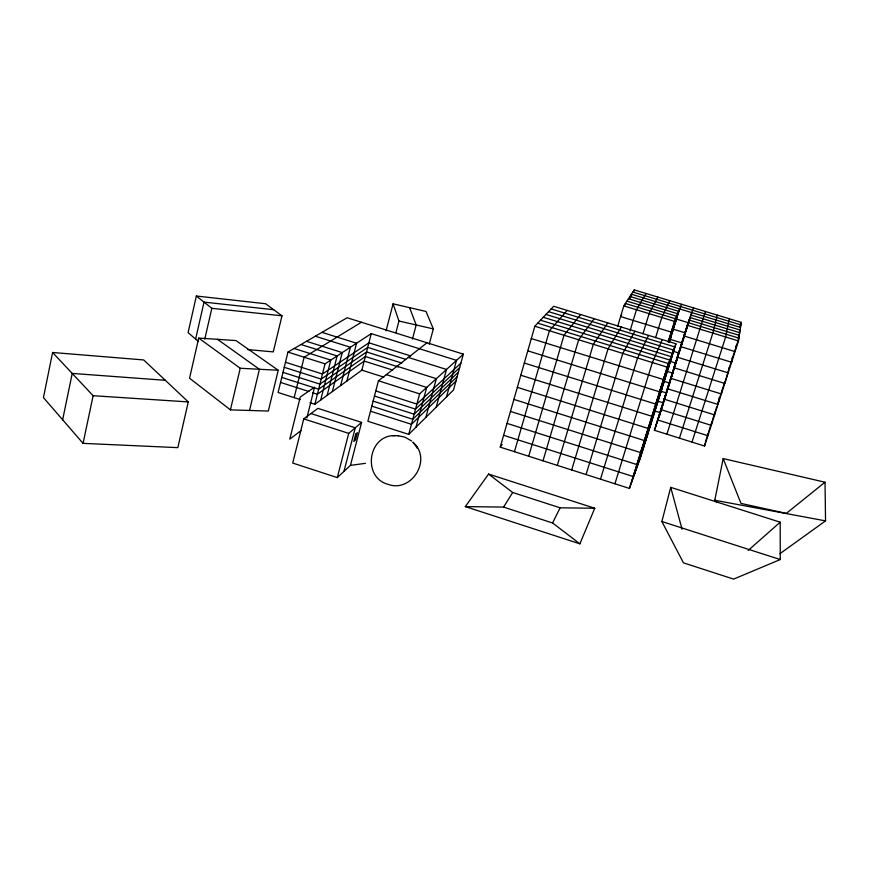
<?xml version="1.0" encoding="UTF-8"?>
<svg xmlns="http://www.w3.org/2000/svg" width="869" height="869" viewBox="0 0 869 869"><rect width="100%" height="100%" fill="white"/><g stroke="black" fill="none" stroke-linecap="round" stroke-linejoin="round"><path stroke-width="1.3" d="M693.473 307.887L687.27 325.278L654.411 430.285L704.563 446.036L738.487 340.92L741.257 322.399L634.24 289.898L623.812 305.91L617.761 326.016M735.337 349.664L735.044 351.608L683.925 335.955L687.705 325.321M735.641 347.741L735.934 345.84M731.926 360.244L731.6 362.254L680.601 346.601L682.589 340.963M732.404 357.268L732.089 359.245L735.12 349.87M728.526 370.791L728.179 372.866L677.277 357.192L678.993 352.325M729.037 367.706L728.7 369.749L731.709 360.407M721.954 390.648L721.368 393.972L670.683 378.276L672.867 372.03M719.217 397.687L717.979 404.465L667.403 388.747L670.368 380.231M708.376 433.218L707.898 435.706L657.648 419.955L660.853 410.668M704.563 446.036L705.063 443.494M729.276 318.76L725.648 336.998L691.985 442.093M52.585 352.488L43.45 397.622L83.066 443.364L177.83 447.644L188.269 401.912L143.678 359.94L52.585 352.488L93.124 395.71L188.269 401.912M716.567 502.239L714.785 500.24L723.182 458.582L825.018 482.219L825.55 520.879L779.971 553.651M62.644 419.781L72.225 373.42L165.306 380.296M83.066 443.364L93.124 395.71M247.719 349.588L273.29 351.891L281.99 315.805L265.642 303.748L196.351 296.025L188.095 332.642L198.512 341.506M195.634 339.051L204.019 302.108L273.735 309.722M198.697 338.074L189.561 378.221L230.415 409.875L268.325 411.059L278.232 370.259L235.944 340.561L198.697 338.074L240.235 368.26L278.232 370.259M204.78 339.16L211.84 308.31L196.351 296.025M230.415 409.875L240.235 368.26M249.555 410.472L259.418 369.271L217.489 339.334M427.016 342.777L378.439 380.796L367.859 421.269L408.734 434.381L453.488 390.029L463.351 354.15L347.122 317.772L287.954 352.086L278.102 392.484L300.261 399.588M294.167 397.644L304.15 357.224L361.428 322.247M303.737 418.869L292.712 463.058L337.291 477.592L350.435 465.393L361.613 422.399L317.935 408.376L303.737 418.869L348.719 433.37L361.613 422.399M306.887 417.859L314.556 387.172L300.239 397.035L289.801 439.127L301.217 430.459M310.005 402.716L314.871 404.281L325.017 363.85L371.269 333.631L456.507 360.363L446.481 396.97M717.316 315.121L712.83 333.088L679.439 438.15M320.715 400.033L330.774 360.092L294.156 348.491M327.157 395.352L337.118 355.942L301.011 344.515M332.349 391.582L342.234 352.597L306.518 341.321M340.648 385.564L350.403 347.263L315.328 336.216M346.905 381.024L356.562 343.244L321.975 332.36M314.871 404.281L361.852 370.161L371.269 333.631M337.291 477.592L348.719 433.37M661.874 521.519L670.716 487.346L780.188 522.193L780.253 559.549L733.621 579.102L683.458 562.851L661.874 521.519L780.253 559.549M343.961 471.4L355.269 427.798L310.939 413.546M386.053 330.839L393.081 303.824L426.016 311.45L433.327 328.906L429.199 344.265M395.916 332.621L398.947 321.03L393.081 303.824M412.438 339.095L416.186 324.973L409.581 307.648M408.734 434.381L419.64 393.863L463.351 354.15M415.979 427.2L426.712 387.433L386.303 374.637M425.843 417.424L436.357 378.678L397.014 366.251M436.227 407.137L446.503 369.455L408.278 357.431M500.229 447.144L534.837 326.233L553.672 306.268L675.941 343.798L640.855 456.301L629.428 488.411L500.229 447.144L502.163 444.515M514.459 451.695L549.404 330.741L567.142 310.407M528.71 456.247L564.014 335.249L580.633 314.545M543.006 460.809L578.656 339.779L594.168 318.706M557.322 465.382L593.331 344.309L607.724 322.866M571.683 469.966L608.039 348.849L621.313 327.037M624.681 305.834L625.387 303.487L675.593 318.793L668.315 342.234M629.178 299.055L629.949 296.492L678.678 311.319L669.141 342.017L670.922 337.585M630.253 298.056L631.405 294.254L740.507 327.428M633.49 292.386L634.24 289.898M586.064 474.561L622.78 353.411L634.924 331.208M629.992 331.056L636.445 309.777L646.047 293.483M705.389 311.504L666.914 434.207M642.973 333.75L649.11 313.644L657.866 297.068M600.49 479.167L637.564 357.974L648.567 335.401M655.606 337.628L661.809 317.511L669.717 300.674M614.937 483.783L652.369 362.547L662.243 339.594M668.272 341.517L674.529 321.389L681.578 304.269M668.717 341.767L676.647 316.251L626.94 301.108M668.848 342.18L677.668 313.763L628.461 298.773M669.434 341.854L679.667 308.929M629.428 488.411L667.218 367.142L675.941 343.798M631.166 483.501L668.554 363.568L537.715 323.181M632.882 478.71L669.858 360.081L540.529 320.205M634.544 474.018L671.129 356.67L543.277 317.283M636.173 469.445L672.378 353.346L545.96 314.437M637.77 464.958L673.594 350.088L548.589 311.656M639.334 460.581L674.779 346.916L551.152 308.929M655.671 426.636L688.205 322.649M659.278 416.132L665.122 397.459M691.789 312.612L665.513 396.21L666.251 394.081M740.051 326.147L741.257 322.399M740.073 327.407L740.888 324.887L632.838 292.049M739.291 332.588L740.116 330.014L690.92 315.045M738.976 334.967L739.725 332.664L690.029 317.533L656.899 423.073L658.105 419.564M738.194 338.856L739.323 335.358L689.128 320.064M705.313 442.223L708.202 433.262M708.615 431.98L711.928 421.704L711.244 425.332L660.885 409.592L665.143 397.285M712.352 420.422L715.263 411.395L714.6 414.915L664.144 399.186L668.652 386.184M715.632 410.244L716.751 406.79M717.49 404.487L724.952 381.372M728.32 370.911L724.768 383.435L673.975 367.75L678.124 355.921M735.489 348.697L738.911 338.106L676.506 319.097L671.205 332.067L620.607 316.577L621.672 314.882M654.411 430.285L656.486 424.257M658.496 418.423L660.049 413.894M661.244 409.527L663.525 402.912L657.572 401.054M669.011 385.152L669.727 383.099L663.753 381.241M673.214 371.03L673.92 369.01M670.738 379.199L672.845 373.127L666.86 371.28M682.915 340.051L683.555 338.237M679.33 351.358L680.003 349.468M680.329 348.523L682.263 343.038L670.216 339.334M647.763 434.152L636.858 464.578L507.04 423.377M644.298 445.254L633.132 476.516L503.629 435.293M651.229 423.018L640.594 452.575L510.461 411.417M654.726 411.841L644.342 440.529L513.894 399.403M658.224 400.609L648.122 428.428L517.348 387.346M661.744 389.345L651.902 416.284L520.813 375.223M665.263 378.026L655.704 404.074L524.3 363.057M668.815 366.664L659.528 391.821L527.798 350.837M672.367 355.258L663.362 379.503L531.307 338.562M668.283 341.767L673.356 329.232L685.424 332.925M579.873 543.831L594.765 508.246L488.574 474.072L465.328 506.605L579.873 543.831L552.565 522.975L503.564 507.094L465.328 506.605M552.565 522.975L560.114 507.811L594.765 508.246M503.564 507.094L512.699 492.517L560.114 507.811M455.943 381.1L411.45 424.311L370.487 411.211M457.17 376.625L412.808 419.26L371.813 406.16M458.408 372.138L414.165 414.198L373.127 401.109M459.636 367.652L415.534 409.125L374.452 396.036M460.874 363.155L416.892 404.042L375.777 390.963M748.166 550.446L780.188 522.193M825.018 482.219L786.326 513.373L740.975 503.423L723.182 458.582M394.971 435.63C367.815 434.782 362.112 477.689 388.204 484.391C411.884 493.027 432.599 458.886 412.884 442.202L417.402 448.187L416.718 446.612M350.435 465.393L365.48 463.318M397.263 435.619L404.867 437.118L411.613 440.974M392.462 435.641L398.556 435.619M211.84 308.31L281.99 315.805M714.785 500.24L825.55 520.879M398.947 321.03L433.327 328.906M623.812 305.91L674.529 321.389M687.27 325.278L738.487 340.92M673.106 351.25L679.113 353.096M669.977 361.287L675.973 363.133M534.837 326.233L667.218 367.142M660.657 391.169L666.621 393.016M654.498 410.918L660.44 412.775M410.635 355.932L368.912 342.81L322.464 374.007L285.477 362.243M405.627 359.321L367.728 347.383L321.193 379.08L284.25 367.305M401.891 363.101L366.555 351.956L319.922 384.131L283.012 372.356M398.165 366.87L365.371 356.518L318.662 389.182L281.784 377.407M392.669 370.075L364.198 361.08L317.391 394.222L312.514 392.658M361.852 370.161L383.816 377.124M287.954 352.086L325.017 363.85M378.439 380.796L419.64 393.863M280.557 382.436L308.853 391.495M488.574 474.072L512.699 492.517M670.716 487.346L682.056 529.254M355.725 434.109L353.813 441.495L355.475 440.04L357.387 432.675L355.725 434.109"/></g></svg>
